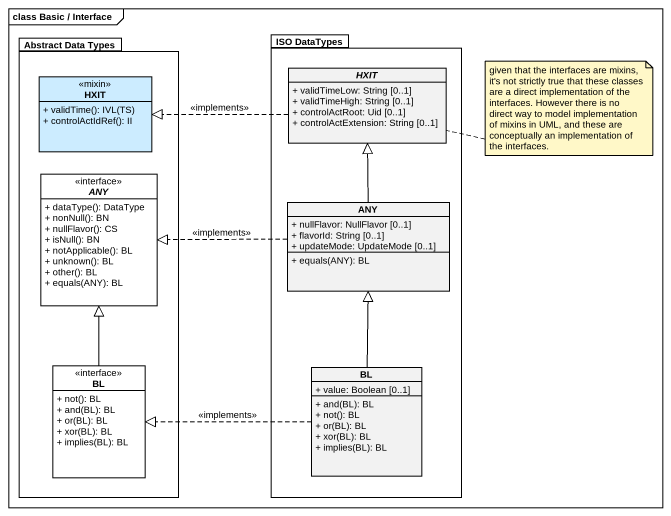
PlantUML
@startuml
mainframe class Basic / Interface
hide circle
hide empty members
skinparam classAttributeIconSize 0
package "Abstract Data Types" as Abstract_Data_Types #FFFFFF {
  class HXIT <<mixin>> #CCECFF {
    + validTime(): IVL(TS)
    + controlActIdRef(): II
  }
  abstract class ANY <<interface>> #FFFFFF {
    + dataType(): DataType
    + nonNull(): BN
    + nullFlavor(): CS
    + isNull(): BN
    + notApplicable(): BL
    + unknown(): BL
    + other(): BL
    + equals(ANY): BL
  }
  class BL <<interface>> #FFFFFF {
    + not(): BL
    + and(BL): BL
    + or(BL): BL
    + xor(BL): BL
    + implies(BL): BL
  }
}
package "ISO DataTypes" as ISO_DataTypes #FFFFFF {
  abstract class "HXIT" as HXIT_2 {
    + validTimeLow: String [0..1]
    + validTimeHigh: String [0..1]
    + controlActRoot: Uid [0..1]
    + controlActExtension: String [0..1]
  }
  class "ANY" as ANY_2 {
    + nullFlavor: NullFlavor [0..1]
    + flavorId: String [0..1]
    + updateMode: UpdateMode [0..1]
    + equals(ANY): BL
  }
  class "BL" as BL_2 {
    + value: Boolean [0..1]
    + and(BL): BL
    + not(): BL
    + or(BL): BL
    + xor(BL): BL
    + implies(BL): BL
  }
}
HXIT_2 .left.|> HXIT : <<implements>>
ANY_2 -up-|> HXIT_2
ANY_2 .left.|> ANY : <<implements>>
BL -up-|> ANY
BL_2 -up-|> ANY_2
BL_2 .left.|> BL : <<implements>>
note right of HXIT_2 : given that the interfaces are mixins, it's not strictly true that these classes are a direct implementation of the interfaces. However there is no direct way to model implementation of mixins in UML, and these are conceptually an implementation of the interfaces.
@enduml
